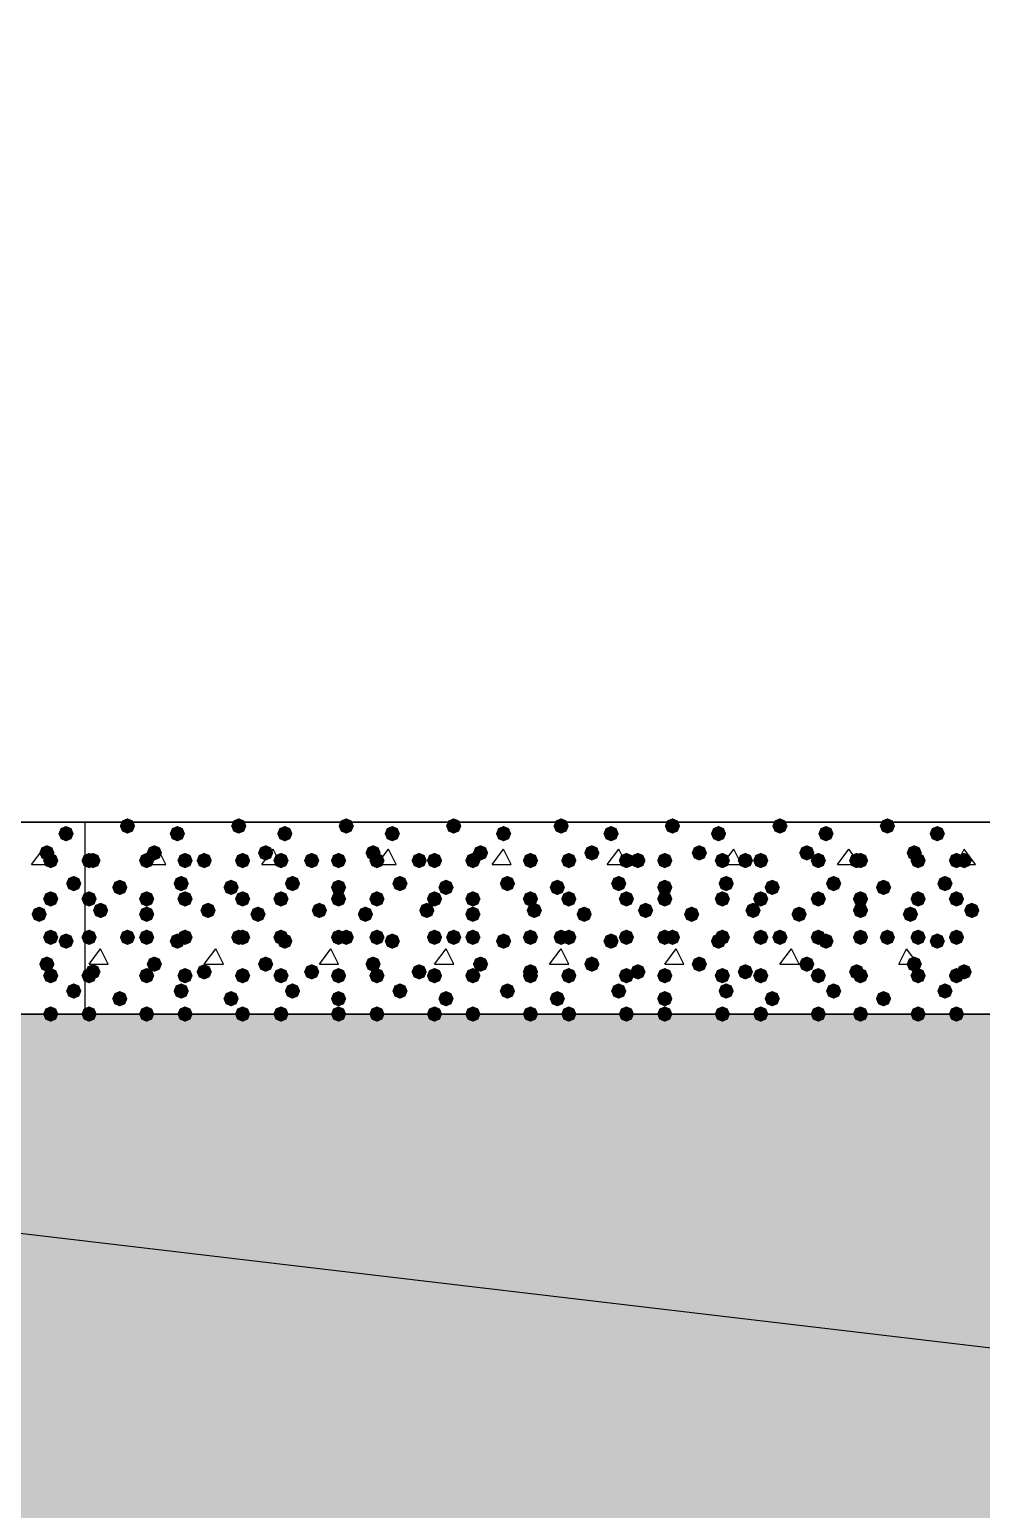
# Model space of a CAD drawing. Header units: millimetres. Extents: x 0 to 420, y 0 to 297.
# Drawn here: x 238.7 to 249.2, y 121.45 to 137.77 of the extents above; entities that cross this region are included whole.
import ezdxf

# ---------------------------------------------------------------- set-up
doc = ezdxf.new("R2010")
doc.units = ezdxf.units.MM
doc.layers.get('0').update_dxf_attribs({"linetype": 'CONTINUOUS'})

msp = doc.modelspace()

# ---------------------------------------------------------------- hatches: boundary and pattern name
at = {"true_color": 0x000007}
for points in [[(239.183333, 128.905), (239.158462, 128.845204), (239.098667, 128.820333), (239.038871, 128.845204), (239.014, 128.905), (239.038871, 128.964796), (239.098667, 128.989667), (239.158462, 128.964796)], [(238.971667, 128.693333), (238.946796, 128.633537), (238.887, 128.608667), (238.827204, 128.633537), (238.802333, 128.693333), (238.827204, 128.753129), (238.887, 128.778), (238.946796, 128.753129)], [(239.014, 128.608667), (238.989129, 128.548871), (238.929333, 128.524), (238.869538, 128.548871), (238.844667, 128.608667), (238.869537, 128.668462), (238.929333, 128.693333), (238.989129, 128.668463)], [(239.268, 128.354667), (239.243129, 128.294871), (239.183333, 128.27), (239.123538, 128.294871), (239.098667, 128.354667), (239.123537, 128.414462), (239.183333, 128.439333), (239.243129, 128.414463)], [(239.014, 128.185333), (238.989129, 128.125538), (238.929333, 128.100667), (238.869538, 128.125538), (238.844667, 128.185333), (238.869537, 128.245129), (238.929333, 128.27), (238.989129, 128.245129)], [(238.887, 128.016), (238.862129, 127.956204), (238.802333, 127.931333), (238.742538, 127.956204), (238.717667, 128.016), (238.742537, 128.075796), (238.802333, 128.100667), (238.862129, 128.075796)], [(239.014, 127.762), (238.989129, 127.702204), (238.929333, 127.677333), (238.869538, 127.702204), (238.844667, 127.762), (238.869537, 127.821796), (238.929333, 127.846667), (238.989129, 127.821796)], [(239.183333, 127.719667), (239.158462, 127.659871), (239.098667, 127.635), (239.038871, 127.659871), (239.014, 127.719667), (239.038871, 127.779462), (239.098667, 127.804333), (239.158462, 127.779463)], [(238.971667, 127.465667), (238.946796, 127.405871), (238.887, 127.381), (238.827204, 127.405871), (238.802333, 127.465667), (238.827204, 127.525462), (238.887, 127.550333), (238.946796, 127.525463)], [(239.014, 127.338667), (238.989129, 127.278871), (238.929333, 127.254), (238.869538, 127.278871), (238.844667, 127.338667), (238.869537, 127.398462), (238.929333, 127.423333), (238.989129, 127.398463)], [(239.268, 127.169333), (239.243129, 127.109537), (239.183333, 127.084667), (239.123538, 127.109537), (239.098667, 127.169333), (239.123537, 127.229129), (239.183333, 127.254), (239.243129, 127.229129)], [(239.014, 126.915333), (238.989129, 126.855538), (238.929333, 126.830667), (238.869538, 126.855538), (238.844667, 126.915333), (238.869537, 126.975129), (238.929333, 127), (238.989129, 126.975129)]]:
    msp.add_hatch(color=0, dxfattribs=at).paths.add_polyline_path(points, flags=0)
at = {"true_color": 0x000008}
for points in [[(239.860667, 128.989667), (239.835796, 128.929871), (239.776, 128.905), (239.716204, 128.929871), (239.691333, 128.989667), (239.716204, 129.049462), (239.776, 129.074333), (239.835796, 129.049463)], [(240.411, 128.905), (240.386129, 128.845204), (240.326333, 128.820333), (240.266538, 128.845204), (240.241667, 128.905), (240.266537, 128.964796), (240.326333, 128.989667), (240.386129, 128.964796)], [(241.088333, 128.989667), (241.063462, 128.929871), (241.003667, 128.905), (240.943871, 128.929871), (240.919, 128.989667), (240.943871, 129.049462), (241.003667, 129.074333), (241.063462, 129.049463)], [(241.596333, 128.905), (241.571463, 128.845204), (241.511667, 128.820333), (241.451871, 128.845204), (241.427, 128.905), (241.451871, 128.964796), (241.511667, 128.989667), (241.571462, 128.964796)], [(242.273667, 128.989667), (242.248796, 128.929871), (242.189, 128.905), (242.129204, 128.929871), (242.104333, 128.989667), (242.129204, 129.049462), (242.189, 129.074333), (242.248796, 129.049463)], [(242.781667, 128.905), (242.756796, 128.845204), (242.697, 128.820333), (242.637204, 128.845204), (242.612333, 128.905), (242.637204, 128.964796), (242.697, 128.989667), (242.756796, 128.964796)], [(243.459, 128.989667), (243.434129, 128.929871), (243.374333, 128.905), (243.314538, 128.929871), (243.289667, 128.989667), (243.314537, 129.049462), (243.374333, 129.074333), (243.434129, 129.049463)], [(244.009333, 128.905), (243.984463, 128.845204), (243.924667, 128.820333), (243.864871, 128.845204), (243.84, 128.905), (243.864871, 128.964796), (243.924667, 128.989667), (243.984462, 128.964796)], [(244.644333, 128.989667), (244.619463, 128.929871), (244.559667, 128.905), (244.499871, 128.929871), (244.475, 128.989667), (244.499871, 129.049462), (244.559667, 129.074333), (244.619462, 129.049463)], [(245.194667, 128.905), (245.169796, 128.845204), (245.11, 128.820333), (245.050204, 128.845204), (245.025333, 128.905), (245.050204, 128.964796), (245.11, 128.989667), (245.169796, 128.964796)], [(245.872, 128.989667), (245.847129, 128.929871), (245.787333, 128.905), (245.727537, 128.929871), (245.702667, 128.989667), (245.727537, 129.049462), (245.787333, 129.074333), (245.847129, 129.049463)], [(246.38, 128.905), (246.355129, 128.845204), (246.295333, 128.820333), (246.235538, 128.845204), (246.210667, 128.905), (246.235537, 128.964796), (246.295333, 128.989667), (246.355129, 128.964796)], [(247.057333, 128.989667), (247.032462, 128.929871), (246.972667, 128.905), (246.912871, 128.929871), (246.888, 128.989667), (246.912871, 129.049462), (246.972667, 129.074333), (247.032462, 129.049463)], [(247.565333, 128.905), (247.540462, 128.845204), (247.480667, 128.820333), (247.420871, 128.845204), (247.396, 128.905), (247.420871, 128.964796), (247.480667, 128.989667), (247.540462, 128.964796)], [(248.242667, 128.989667), (248.217796, 128.929871), (248.158, 128.905), (248.098204, 128.929871), (248.073333, 128.989667), (248.098204, 129.049462), (248.158, 129.074333), (248.217796, 129.049463)], [(248.793, 128.905), (248.768129, 128.845204), (248.708333, 128.820333), (248.648538, 128.845204), (248.623667, 128.905), (248.648537, 128.964796), (248.708333, 128.989667), (248.768129, 128.964796)], [(239.437333, 128.608667), (239.412463, 128.548871), (239.352667, 128.524), (239.292871, 128.548871), (239.268, 128.608667), (239.292871, 128.668462), (239.352667, 128.693333), (239.412462, 128.668463)], [(239.479667, 128.608667), (239.454796, 128.548871), (239.395, 128.524), (239.335204, 128.548871), (239.310333, 128.608667), (239.335204, 128.668462), (239.395, 128.693333), (239.454796, 128.668463)], [(240.072333, 128.608667), (240.047462, 128.548871), (239.987667, 128.524), (239.927871, 128.548871), (239.903, 128.608667), (239.927871, 128.668462), (239.987667, 128.693333), (240.047462, 128.668463)], [(240.157, 128.693333), (240.132129, 128.633537), (240.072333, 128.608667), (240.012538, 128.633537), (239.987667, 128.693333), (240.012537, 128.753129), (240.072333, 128.778), (240.132129, 128.753129)], [(240.495667, 128.608667), (240.470796, 128.548871), (240.411, 128.524), (240.351204, 128.548871), (240.326333, 128.608667), (240.351204, 128.668462), (240.411, 128.693333), (240.470796, 128.668463)], [(240.707333, 128.608667), (240.682462, 128.548871), (240.622667, 128.524), (240.562871, 128.548871), (240.538, 128.608667), (240.562871, 128.668462), (240.622667, 128.693333), (240.682462, 128.668463)], [(241.130667, 128.608667), (241.105796, 128.548871), (241.046, 128.524), (240.986204, 128.548871), (240.961333, 128.608667), (240.986204, 128.668462), (241.046, 128.693333), (241.105796, 128.668463)], [(241.384667, 128.693333), (241.359796, 128.633537), (241.3, 128.608667), (241.240204, 128.633537), (241.215333, 128.693333), (241.240204, 128.753129), (241.3, 128.778), (241.359796, 128.753129)], [(241.554, 128.608667), (241.529129, 128.548871), (241.469333, 128.524), (241.409538, 128.548871), (241.384667, 128.608667), (241.409537, 128.668462), (241.469333, 128.693333), (241.529129, 128.668463)], [(241.892667, 128.608667), (241.867796, 128.548871), (241.808, 128.524), (241.748204, 128.548871), (241.723333, 128.608667), (241.748204, 128.668462), (241.808, 128.693333), (241.867796, 128.668463)], [(242.189, 128.608667), (242.164129, 128.548871), (242.104333, 128.524), (242.044537, 128.548871), (242.019667, 128.608667), (242.044537, 128.668462), (242.104333, 128.693333), (242.164129, 128.668463)], [(242.57, 128.693333), (242.545129, 128.633537), (242.485333, 128.608667), (242.425538, 128.633537), (242.400667, 128.693333), (242.425537, 128.753129), (242.485333, 128.778), (242.545129, 128.753129)], [(242.612333, 128.608667), (242.587462, 128.548871), (242.527667, 128.524), (242.467871, 128.548871), (242.443, 128.608667), (242.467871, 128.668462), (242.527667, 128.693333), (242.587462, 128.668463)], [(243.078, 128.608667), (243.053129, 128.548871), (242.993333, 128.524), (242.933538, 128.548871), (242.908667, 128.608667), (242.933537, 128.668462), (242.993333, 128.693333), (243.053129, 128.668463)], [(243.247333, 128.608667), (243.222462, 128.548871), (243.162667, 128.524), (243.102871, 128.548871), (243.078, 128.608667), (243.102871, 128.668462), (243.162667, 128.693333), (243.222462, 128.668463)], [(243.670667, 128.608667), (243.645796, 128.548871), (243.586, 128.524), (243.526204, 128.548871), (243.501333, 128.608667), (243.526204, 128.668462), (243.586, 128.693333), (243.645796, 128.668463)], [(243.755333, 128.693333), (243.730462, 128.633537), (243.670667, 128.608667), (243.610871, 128.633537), (243.586, 128.693333), (243.610871, 128.753129), (243.670667, 128.778), (243.730462, 128.753129)], [(244.305667, 128.608667), (244.280796, 128.548871), (244.221, 128.524), (244.161204, 128.548871), (244.136333, 128.608667), (244.161204, 128.668462), (244.221, 128.693333), (244.280796, 128.668463)], [(244.305667, 128.608667), (244.280796, 128.548871), (244.221, 128.524), (244.161204, 128.548871), (244.136333, 128.608667), (244.161204, 128.668462), (244.221, 128.693333), (244.280796, 128.668463)], [(244.729, 128.608667), (244.704129, 128.548871), (244.644333, 128.524), (244.584538, 128.548871), (244.559667, 128.608667), (244.584537, 128.668462), (244.644333, 128.693333), (244.704129, 128.668463)], [(244.983, 128.693333), (244.958129, 128.633537), (244.898333, 128.608667), (244.838538, 128.633537), (244.813667, 128.693333), (244.838537, 128.753129), (244.898333, 128.778), (244.958129, 128.753129)], [(245.364, 128.608667), (245.339129, 128.548871), (245.279333, 128.524), (245.219538, 128.548871), (245.194667, 128.608667), (245.219537, 128.668462), (245.279333, 128.693333), (245.339129, 128.668463)], [(245.491, 128.608667), (245.466129, 128.548871), (245.406333, 128.524), (245.346538, 128.548871), (245.321667, 128.608667), (245.346537, 128.668462), (245.406333, 128.693333), (245.466129, 128.668463)], [(245.787333, 128.608667), (245.762462, 128.548871), (245.702667, 128.524), (245.642871, 128.548871), (245.618, 128.608667), (245.642871, 128.668462), (245.702667, 128.693333), (245.762462, 128.668463)], [(246.168333, 128.693333), (246.143463, 128.633537), (246.083667, 128.608667), (246.023871, 128.633537), (245.999, 128.693333), (246.023871, 128.753129), (246.083667, 128.778), (246.143462, 128.753129)], [(246.422333, 128.608667), (246.397462, 128.548871), (246.337667, 128.524), (246.277871, 128.548871), (246.253, 128.608667), (246.277871, 128.668462), (246.337667, 128.693333), (246.397462, 128.668463)], [(246.676333, 128.608667), (246.651462, 128.548871), (246.591667, 128.524), (246.531871, 128.548871), (246.507, 128.608667), (246.531871, 128.668462), (246.591667, 128.693333), (246.651462, 128.668463)], [(246.845667, 128.608667), (246.820796, 128.548871), (246.761, 128.524), (246.701204, 128.548871), (246.676333, 128.608667), (246.701204, 128.668462), (246.761, 128.693333), (246.820796, 128.668463)], [(247.353667, 128.693333), (247.328796, 128.633537), (247.269, 128.608667), (247.209204, 128.633537), (247.184333, 128.693333), (247.209204, 128.753129), (247.269, 128.778), (247.328796, 128.753129)], [(247.480667, 128.608667), (247.455796, 128.548871), (247.396, 128.524), (247.336204, 128.548871), (247.311333, 128.608667), (247.336204, 128.668462), (247.396, 128.693333), (247.455796, 128.668463)], [(247.904, 128.608667), (247.879129, 128.548871), (247.819333, 128.524), (247.759538, 128.548871), (247.734667, 128.608667), (247.759537, 128.668462), (247.819333, 128.693333), (247.879129, 128.668463)], [(247.946333, 128.608667), (247.921462, 128.548871), (247.861667, 128.524), (247.801871, 128.548871), (247.777, 128.608667), (247.801871, 128.668462), (247.861667, 128.693333), (247.921462, 128.668463)], [(248.539, 128.693333), (248.514129, 128.633537), (248.454333, 128.608667), (248.394538, 128.633537), (248.369667, 128.693333), (248.394537, 128.753129), (248.454333, 128.778), (248.514129, 128.753129)], [(248.581333, 128.608667), (248.556462, 128.548871), (248.496667, 128.524), (248.436871, 128.548871), (248.412, 128.608667), (248.436871, 128.668462), (248.496667, 128.693333), (248.556462, 128.668463)], [(249.004667, 128.608667), (248.979796, 128.548871), (248.92, 128.524), (248.860204, 128.548871), (248.835333, 128.608667), (248.860204, 128.668462), (248.92, 128.693333), (248.979796, 128.668463)], [(249.089333, 128.608667), (249.064462, 128.548871), (249.004667, 128.524), (248.944871, 128.548871), (248.92, 128.608667), (248.944871, 128.668462), (249.004667, 128.693333), (249.064462, 128.668463)], [(239.776, 128.312333), (239.751129, 128.252537), (239.691333, 128.227667), (239.631538, 128.252537), (239.606667, 128.312333), (239.631537, 128.372129), (239.691333, 128.397), (239.751129, 128.372129)], [(240.453333, 128.354667), (240.428462, 128.294871), (240.368667, 128.27), (240.308871, 128.294871), (240.284, 128.354667), (240.308871, 128.414462), (240.368667, 128.439333), (240.428462, 128.414463)], [(241.003667, 128.312333), (240.978796, 128.252537), (240.919, 128.227667), (240.859204, 128.252537), (240.834333, 128.312333), (240.859204, 128.372129), (240.919, 128.397), (240.978796, 128.372129)], [(241.681, 128.354667), (241.656129, 128.294871), (241.596333, 128.27), (241.536538, 128.294871), (241.511667, 128.354667), (241.536537, 128.414462), (241.596333, 128.439333), (241.656129, 128.414463)], [(242.189, 128.312333), (242.164129, 128.252537), (242.104333, 128.227667), (242.044537, 128.252537), (242.019667, 128.312333), (242.044537, 128.372129), (242.104333, 128.397), (242.164129, 128.372129)], [(242.866333, 128.354667), (242.841462, 128.294871), (242.781667, 128.27), (242.721871, 128.294871), (242.697, 128.354667), (242.721871, 128.414462), (242.781667, 128.439333), (242.841462, 128.414463)], [(243.374333, 128.312333), (243.349463, 128.252537), (243.289667, 128.227667), (243.229871, 128.252537), (243.205, 128.312333), (243.229871, 128.372129), (243.289667, 128.397), (243.349462, 128.372129)], [(244.051667, 128.354667), (244.026796, 128.294871), (243.967, 128.27), (243.907204, 128.294871), (243.882333, 128.354667), (243.907204, 128.414462), (243.967, 128.439333), (244.026796, 128.414463)], [(244.602, 128.312333), (244.577129, 128.252537), (244.517333, 128.227667), (244.457538, 128.252537), (244.432667, 128.312333), (244.457537, 128.372129), (244.517333, 128.397), (244.577129, 128.372129)], [(245.279333, 128.354667), (245.254462, 128.294871), (245.194667, 128.27), (245.134871, 128.294871), (245.11, 128.354667), (245.134871, 128.414462), (245.194667, 128.439333), (245.254462, 128.414463)], [(245.787333, 128.312333), (245.762462, 128.252537), (245.702667, 128.227667), (245.642871, 128.252537), (245.618, 128.312333), (245.642871, 128.372129), (245.702667, 128.397), (245.762462, 128.372129)], [(246.464667, 128.354667), (246.439796, 128.294871), (246.38, 128.27), (246.320204, 128.294871), (246.295333, 128.354667), (246.320204, 128.414462), (246.38, 128.439333), (246.439796, 128.414463)], [(246.972667, 128.312333), (246.947796, 128.252537), (246.888, 128.227667), (246.828204, 128.252537), (246.803333, 128.312333), (246.828204, 128.372129), (246.888, 128.397), (246.947796, 128.372129)], [(247.65, 128.354667), (247.625129, 128.294871), (247.565333, 128.27), (247.505538, 128.294871), (247.480667, 128.354667), (247.505537, 128.414462), (247.565333, 128.439333), (247.625129, 128.414463)], [(248.200333, 128.312333), (248.175462, 128.252537), (248.115667, 128.227667), (248.055871, 128.252537), (248.031, 128.312333), (248.055871, 128.372129), (248.115667, 128.397), (248.175462, 128.372129)], [(248.877667, 128.354667), (248.852796, 128.294871), (248.793, 128.27), (248.733204, 128.294871), (248.708333, 128.354667), (248.733204, 128.414462), (248.793, 128.439333), (248.852796, 128.414463)], [(239.437333, 128.185333), (239.412463, 128.125538), (239.352667, 128.100667), (239.292871, 128.125538), (239.268, 128.185333), (239.292871, 128.245129), (239.352667, 128.27), (239.412462, 128.245129)], [(239.564333, 128.058333), (239.539463, 127.998538), (239.479667, 127.973667), (239.419871, 127.998538), (239.395, 128.058333), (239.419871, 128.118129), (239.479667, 128.143), (239.539462, 128.118129)], [(240.072333, 128.185333), (240.047462, 128.125538), (239.987667, 128.100667), (239.927871, 128.125538), (239.903, 128.185333), (239.927871, 128.245129), (239.987667, 128.27), (240.047462, 128.245129)], [(240.495667, 128.185333), (240.470796, 128.125538), (240.411, 128.100667), (240.351204, 128.125538), (240.326333, 128.185333), (240.351204, 128.245129), (240.411, 128.27), (240.470796, 128.245129)], [(240.749667, 128.058333), (240.724796, 127.998538), (240.665, 127.973667), (240.605204, 127.998538), (240.580333, 128.058333), (240.605204, 128.118129), (240.665, 128.143), (240.724796, 128.118129)], [(241.130667, 128.185333), (241.105796, 128.125538), (241.046, 128.100667), (240.986204, 128.125538), (240.961333, 128.185333), (240.986204, 128.245129), (241.046, 128.27), (241.105796, 128.245129)], [(241.554, 128.185333), (241.529129, 128.125538), (241.469333, 128.100667), (241.409538, 128.125538), (241.384667, 128.185333), (241.409537, 128.245129), (241.469333, 128.27), (241.529129, 128.245129)], [(241.977333, 128.058333), (241.952462, 127.998538), (241.892667, 127.973667), (241.832871, 127.998538), (241.808, 128.058333), (241.832871, 128.118129), (241.892667, 128.143), (241.952462, 128.118129)], [(242.189, 128.185333), (242.164129, 128.125538), (242.104333, 128.100667), (242.044537, 128.125538), (242.019667, 128.185333), (242.044537, 128.245129), (242.104333, 128.27), (242.164129, 128.245129)], [(242.612333, 128.185333), (242.587462, 128.125538), (242.527667, 128.100667), (242.467871, 128.125538), (242.443, 128.185333), (242.467871, 128.245129), (242.527667, 128.27), (242.587462, 128.245129)], [(243.162667, 128.058333), (243.137796, 127.998538), (243.078, 127.973667), (243.018204, 127.998538), (242.993333, 128.058333), (243.018204, 128.118129), (243.078, 128.143), (243.137796, 128.118129)], [(243.247333, 128.185333), (243.222462, 128.125538), (243.162667, 128.100667), (243.102871, 128.125538), (243.078, 128.185333), (243.102871, 128.245129), (243.162667, 128.27), (243.222462, 128.245129)], [(243.670667, 128.185333), (243.645796, 128.125538), (243.586, 128.100667), (243.526204, 128.125538), (243.501333, 128.185333), (243.526204, 128.245129), (243.586, 128.27), (243.645796, 128.245129)], [(244.305667, 128.185333), (244.280796, 128.125538), (244.221, 128.100667), (244.161204, 128.125538), (244.136333, 128.185333), (244.161204, 128.245129), (244.221, 128.27), (244.280796, 128.245129)], [(244.348, 128.058333), (244.323129, 127.998538), (244.263333, 127.973667), (244.203537, 127.998538), (244.178667, 128.058333), (244.203537, 128.118129), (244.263333, 128.143), (244.323129, 128.118129)], [(244.729, 128.185333), (244.704129, 128.125538), (244.644333, 128.100667), (244.584538, 128.125538), (244.559667, 128.185333), (244.584537, 128.245129), (244.644333, 128.27), (244.704129, 128.245129)], [(245.364, 128.185333), (245.339129, 128.125538), (245.279333, 128.100667), (245.219538, 128.125538), (245.194667, 128.185333), (245.219537, 128.245129), (245.279333, 128.27), (245.339129, 128.245129)], [(245.575667, 128.058333), (245.550796, 127.998538), (245.491, 127.973667), (245.431204, 127.998538), (245.406333, 128.058333), (245.431204, 128.118129), (245.491, 128.143), (245.550796, 128.118129)], [(245.787333, 128.185333), (245.762462, 128.125538), (245.702667, 128.100667), (245.642871, 128.125538), (245.618, 128.185333), (245.642871, 128.245129), (245.702667, 128.27), (245.762462, 128.245129)], [(246.422333, 128.185333), (246.397462, 128.125538), (246.337667, 128.100667), (246.277871, 128.125538), (246.253, 128.185333), (246.277871, 128.245129), (246.337667, 128.27), (246.397462, 128.245129)], [(246.761, 128.058333), (246.736129, 127.998538), (246.676333, 127.973667), (246.616538, 127.998538), (246.591667, 128.058333), (246.616537, 128.118129), (246.676333, 128.143), (246.736129, 128.118129)], [(246.845667, 128.185333), (246.820796, 128.125538), (246.761, 128.100667), (246.701204, 128.125538), (246.676333, 128.185333), (246.701204, 128.245129), (246.761, 128.27), (246.820796, 128.245129)], [(247.480667, 128.185333), (247.455796, 128.125538), (247.396, 128.100667), (247.336204, 128.125538), (247.311333, 128.185333), (247.336204, 128.245129), (247.396, 128.27), (247.455796, 128.245129)], [(247.946333, 128.185333), (247.921462, 128.125538), (247.861667, 128.100667), (247.801871, 128.125538), (247.777, 128.185333), (247.801871, 128.245129), (247.861667, 128.27), (247.921462, 128.245129)], [(247.946333, 128.058333), (247.921462, 127.998538), (247.861667, 127.973667), (247.801871, 127.998538), (247.777, 128.058333), (247.801871, 128.118129), (247.861667, 128.143), (247.921462, 128.118129)], [(248.581333, 128.185333), (248.556462, 128.125538), (248.496667, 128.100667), (248.436871, 128.125538), (248.412, 128.185333), (248.436871, 128.245129), (248.496667, 128.27), (248.556462, 128.245129)], [(249.004667, 128.185333), (248.979796, 128.125538), (248.92, 128.100667), (248.860204, 128.125538), (248.835333, 128.185333), (248.860204, 128.245129), (248.92, 128.27), (248.979796, 128.245129)], [(249.174, 128.058333), (249.149129, 127.998538), (249.089333, 127.973667), (249.029538, 127.998538), (249.004667, 128.058333), (249.029537, 128.118129), (249.089333, 128.143), (249.149129, 128.118129)], [(240.072333, 128.016), (240.047462, 127.956204), (239.987667, 127.931333), (239.927871, 127.956204), (239.903, 128.016), (239.927871, 128.075796), (239.987667, 128.100667), (240.047462, 128.075796)], [(241.3, 128.016), (241.275129, 127.956204), (241.215333, 127.931333), (241.155538, 127.956204), (241.130667, 128.016), (241.155537, 128.075796), (241.215333, 128.100667), (241.275129, 128.075796)], [(242.485333, 128.016), (242.460462, 127.956204), (242.400667, 127.931333), (242.340871, 127.956204), (242.316, 128.016), (242.340871, 128.075796), (242.400667, 128.100667), (242.460462, 128.075796)], [(243.670667, 128.016), (243.645796, 127.956204), (243.586, 127.931333), (243.526204, 127.956204), (243.501333, 128.016), (243.526204, 128.075796), (243.586, 128.100667), (243.645796, 128.075796)], [(244.898333, 128.016), (244.873462, 127.956204), (244.813667, 127.931333), (244.753871, 127.956204), (244.729, 128.016), (244.753871, 128.075796), (244.813667, 128.100667), (244.873462, 128.075796)], [(246.083667, 128.016), (246.058796, 127.956204), (245.999, 127.931333), (245.939204, 127.956204), (245.914333, 128.016), (245.939204, 128.075796), (245.999, 128.100667), (246.058796, 128.075796)], [(247.269, 128.016), (247.244129, 127.956204), (247.184333, 127.931333), (247.124538, 127.956204), (247.099667, 128.016), (247.124537, 128.075796), (247.184333, 128.100667), (247.244129, 128.075796)], [(248.496667, 128.016), (248.471796, 127.956204), (248.412, 127.931333), (248.352204, 127.956204), (248.327333, 128.016), (248.352204, 128.075796), (248.412, 128.100667), (248.471796, 128.075796)], [(239.437333, 127.762), (239.412463, 127.702204), (239.352667, 127.677333), (239.292871, 127.702204), (239.268, 127.762), (239.292871, 127.821796), (239.352667, 127.846667), (239.412462, 127.821796)], [(239.860667, 127.762), (239.835796, 127.702204), (239.776, 127.677333), (239.716204, 127.702204), (239.691333, 127.762), (239.716204, 127.821796), (239.776, 127.846667), (239.835796, 127.821796)], [(240.072333, 127.762), (240.047462, 127.702204), (239.987667, 127.677333), (239.927871, 127.702204), (239.903, 127.762), (239.927871, 127.821796), (239.987667, 127.846667), (240.047462, 127.821796)], [(240.411, 127.719667), (240.386129, 127.659871), (240.326333, 127.635), (240.266538, 127.659871), (240.241667, 127.719667), (240.266537, 127.779462), (240.326333, 127.804333), (240.386129, 127.779463)], [(240.495667, 127.762), (240.470796, 127.702204), (240.411, 127.677333), (240.351204, 127.702204), (240.326333, 127.762), (240.351204, 127.821796), (240.411, 127.846667), (240.470796, 127.821796)], [(241.088333, 127.762), (241.063462, 127.702204), (241.003667, 127.677333), (240.943871, 127.702204), (240.919, 127.762), (240.943871, 127.821796), (241.003667, 127.846667), (241.063462, 127.821796)], [(241.130667, 127.762), (241.105796, 127.702204), (241.046, 127.677333), (240.986204, 127.702204), (240.961333, 127.762), (240.986204, 127.821796), (241.046, 127.846667), (241.105796, 127.821796)], [(241.554, 127.762), (241.529129, 127.702204), (241.469333, 127.677333), (241.409538, 127.702204), (241.384667, 127.762), (241.409537, 127.821796), (241.469333, 127.846667), (241.529129, 127.821796)], [(241.596333, 127.719667), (241.571463, 127.659871), (241.511667, 127.635), (241.451871, 127.659871), (241.427, 127.719667), (241.451871, 127.779462), (241.511667, 127.804333), (241.571462, 127.779463)], [(242.189, 127.762), (242.164129, 127.702204), (242.104333, 127.677333), (242.044537, 127.702204), (242.019667, 127.762), (242.044537, 127.821796), (242.104333, 127.846667), (242.164129, 127.821796)], [(242.273667, 127.762), (242.248796, 127.702204), (242.189, 127.677333), (242.129204, 127.702204), (242.104333, 127.762), (242.129204, 127.821796), (242.189, 127.846667), (242.248796, 127.821796)], [(242.612333, 127.762), (242.587462, 127.702204), (242.527667, 127.677333), (242.467871, 127.702204), (242.443, 127.762), (242.467871, 127.821796), (242.527667, 127.846667), (242.587462, 127.821796)], [(242.781667, 127.719667), (242.756796, 127.659871), (242.697, 127.635), (242.637204, 127.659871), (242.612333, 127.719667), (242.637204, 127.779462), (242.697, 127.804333), (242.756796, 127.779463)], [(243.247333, 127.762), (243.222462, 127.702204), (243.162667, 127.677333), (243.102871, 127.702204), (243.078, 127.762), (243.102871, 127.821796), (243.162667, 127.846667), (243.222462, 127.821796)], [(243.459, 127.762), (243.434129, 127.702204), (243.374333, 127.677333), (243.314538, 127.702204), (243.289667, 127.762), (243.314537, 127.821796), (243.374333, 127.846667), (243.434129, 127.821796)], [(243.670667, 127.762), (243.645796, 127.702204), (243.586, 127.677333), (243.526204, 127.702204), (243.501333, 127.762), (243.526204, 127.821796), (243.586, 127.846667), (243.645796, 127.821796)], [(244.009333, 127.719667), (243.984463, 127.659871), (243.924667, 127.635), (243.864871, 127.659871), (243.84, 127.719667), (243.864871, 127.779462), (243.924667, 127.804333), (243.984462, 127.779463)], [(244.305667, 127.762), (244.280796, 127.702204), (244.221, 127.677333), (244.161204, 127.702204), (244.136333, 127.762), (244.161204, 127.821796), (244.221, 127.846667), (244.280796, 127.821796)], [(244.644333, 127.762), (244.619463, 127.702204), (244.559667, 127.677333), (244.499871, 127.702204), (244.475, 127.762), (244.499871, 127.821796), (244.559667, 127.846667), (244.619462, 127.821796)], [(244.729, 127.762), (244.704129, 127.702204), (244.644333, 127.677333), (244.584538, 127.702204), (244.559667, 127.762), (244.584537, 127.821796), (244.644333, 127.846667), (244.704129, 127.821796)], [(245.194667, 127.719667), (245.169796, 127.659871), (245.11, 127.635), (245.050204, 127.659871), (245.025333, 127.719667), (245.050204, 127.779462), (245.11, 127.804333), (245.169796, 127.779463)], [(245.364, 127.762), (245.339129, 127.702204), (245.279333, 127.677333), (245.219538, 127.702204), (245.194667, 127.762), (245.219537, 127.821796), (245.279333, 127.846667), (245.339129, 127.821796)], [(245.787333, 127.762), (245.762462, 127.702204), (245.702667, 127.677333), (245.642871, 127.702204), (245.618, 127.762), (245.642871, 127.821796), (245.702667, 127.846667), (245.762462, 127.821796)], [(245.872, 127.762), (245.847129, 127.702204), (245.787333, 127.677333), (245.727537, 127.702204), (245.702667, 127.762), (245.727537, 127.821796), (245.787333, 127.846667), (245.847129, 127.821796)], [(246.38, 127.719667), (246.355129, 127.659871), (246.295333, 127.635), (246.235538, 127.659871), (246.210667, 127.719667), (246.235537, 127.779462), (246.295333, 127.804333), (246.355129, 127.779463)], [(246.422333, 127.762), (246.397462, 127.702204), (246.337667, 127.677333), (246.277871, 127.702204), (246.253, 127.762), (246.277871, 127.821796), (246.337667, 127.846667), (246.397462, 127.821796)], [(246.845667, 127.762), (246.820796, 127.702204), (246.761, 127.677333), (246.701204, 127.702204), (246.676333, 127.762), (246.701204, 127.821796), (246.761, 127.846667), (246.820796, 127.821796)], [(247.057333, 127.762), (247.032462, 127.702204), (246.972667, 127.677333), (246.912871, 127.702204), (246.888, 127.762), (246.912871, 127.821796), (246.972667, 127.846667), (247.032462, 127.821796)], [(247.480667, 127.762), (247.455796, 127.702204), (247.396, 127.677333), (247.336204, 127.702204), (247.311333, 127.762), (247.336204, 127.821796), (247.396, 127.846667), (247.455796, 127.821796)], [(247.565333, 127.719667), (247.540462, 127.659871), (247.480667, 127.635), (247.420871, 127.659871), (247.396, 127.719667), (247.420871, 127.779462), (247.480667, 127.804333), (247.540462, 127.779463)], [(247.946333, 127.762), (247.921462, 127.702204), (247.861667, 127.677333), (247.801871, 127.702204), (247.777, 127.762), (247.801871, 127.821796), (247.861667, 127.846667), (247.921462, 127.821796)], [(248.242667, 127.762), (248.217796, 127.702204), (248.158, 127.677333), (248.098204, 127.702204), (248.073333, 127.762), (248.098204, 127.821796), (248.158, 127.846667), (248.217796, 127.821796)], [(248.581333, 127.762), (248.556462, 127.702204), (248.496667, 127.677333), (248.436871, 127.702204), (248.412, 127.762), (248.436871, 127.821796), (248.496667, 127.846667), (248.556462, 127.821796)], [(248.793, 127.719667), (248.768129, 127.659871), (248.708333, 127.635), (248.648538, 127.659871), (248.623667, 127.719667), (248.648537, 127.779462), (248.708333, 127.804333), (248.768129, 127.779463)], [(249.004667, 127.762), (248.979796, 127.702204), (248.92, 127.677333), (248.860204, 127.702204), (248.835333, 127.762), (248.860204, 127.821796), (248.92, 127.846667), (248.979796, 127.821796)], [(240.157, 127.465667), (240.132129, 127.405871), (240.072333, 127.381), (240.012538, 127.405871), (239.987667, 127.465667), (240.012537, 127.525462), (240.072333, 127.550333), (240.132129, 127.525463)], [(241.384667, 127.465667), (241.359796, 127.405871), (241.3, 127.381), (241.240204, 127.405871), (241.215333, 127.465667), (241.240204, 127.525462), (241.3, 127.550333), (241.359796, 127.525463)], [(242.57, 127.465667), (242.545129, 127.405871), (242.485333, 127.381), (242.425538, 127.405871), (242.400667, 127.465667), (242.425537, 127.525462), (242.485333, 127.550333), (242.545129, 127.525463)], [(243.755333, 127.465667), (243.730462, 127.405871), (243.670667, 127.381), (243.610871, 127.405871), (243.586, 127.465667), (243.610871, 127.525462), (243.670667, 127.550333), (243.730462, 127.525463)], [(244.983, 127.465667), (244.958129, 127.405871), (244.898333, 127.381), (244.838538, 127.405871), (244.813667, 127.465667), (244.838537, 127.525462), (244.898333, 127.550333), (244.958129, 127.525463)], [(246.168333, 127.465667), (246.143463, 127.405871), (246.083667, 127.381), (246.023871, 127.405871), (245.999, 127.465667), (246.023871, 127.525462), (246.083667, 127.550333), (246.143462, 127.525463)], [(247.353667, 127.465667), (247.328796, 127.405871), (247.269, 127.381), (247.209204, 127.405871), (247.184333, 127.465667), (247.209204, 127.525462), (247.269, 127.550333), (247.328796, 127.525463)], [(248.539, 127.465667), (248.514129, 127.405871), (248.454333, 127.381), (248.394538, 127.405871), (248.369667, 127.465667), (248.394537, 127.525462), (248.454333, 127.550333), (248.514129, 127.525463)], [(239.437333, 127.338667), (239.412463, 127.278871), (239.352667, 127.254), (239.292871, 127.278871), (239.268, 127.338667), (239.292871, 127.398462), (239.352667, 127.423333), (239.412462, 127.398463)], [(239.479667, 127.381), (239.454796, 127.321204), (239.395, 127.296333), (239.335204, 127.321204), (239.310333, 127.381), (239.335204, 127.440796), (239.395, 127.465667), (239.454796, 127.440796)], [(240.072333, 127.338667), (240.047462, 127.278871), (239.987667, 127.254), (239.927871, 127.278871), (239.903, 127.338667), (239.927871, 127.398462), (239.987667, 127.423333), (240.047462, 127.398463)], [(240.495667, 127.338667), (240.470796, 127.278871), (240.411, 127.254), (240.351204, 127.278871), (240.326333, 127.338667), (240.351204, 127.398462), (240.411, 127.423333), (240.470796, 127.398463)], [(240.707333, 127.381), (240.682462, 127.321204), (240.622667, 127.296333), (240.562871, 127.321204), (240.538, 127.381), (240.562871, 127.440796), (240.622667, 127.465667), (240.682462, 127.440796)], [(241.130667, 127.338667), (241.105796, 127.278871), (241.046, 127.254), (240.986204, 127.278871), (240.961333, 127.338667), (240.986204, 127.398462), (241.046, 127.423333), (241.105796, 127.398463)], [(241.554, 127.338667), (241.529129, 127.278871), (241.469333, 127.254), (241.409538, 127.278871), (241.384667, 127.338667), (241.409537, 127.398462), (241.469333, 127.423333), (241.529129, 127.398463)], [(241.892667, 127.381), (241.867796, 127.321204), (241.808, 127.296333), (241.748204, 127.321204), (241.723333, 127.381), (241.748204, 127.440796), (241.808, 127.465667), (241.867796, 127.440796)], [(242.189, 127.338667), (242.164129, 127.278871), (242.104333, 127.254), (242.044537, 127.278871), (242.019667, 127.338667), (242.044537, 127.398462), (242.104333, 127.423333), (242.164129, 127.398463)], [(242.612333, 127.338667), (242.587462, 127.278871), (242.527667, 127.254), (242.467871, 127.278871), (242.443, 127.338667), (242.467871, 127.398462), (242.527667, 127.423333), (242.587462, 127.398463)], [(243.078, 127.381), (243.053129, 127.321204), (242.993333, 127.296333), (242.933538, 127.321204), (242.908667, 127.381), (242.933537, 127.440796), (242.993333, 127.465667), (243.053129, 127.440796)], [(243.247333, 127.338667), (243.222462, 127.278871), (243.162667, 127.254), (243.102871, 127.278871), (243.078, 127.338667), (243.102871, 127.398462), (243.162667, 127.423333), (243.222462, 127.398463)], [(243.670667, 127.338667), (243.645796, 127.278871), (243.586, 127.254), (243.526204, 127.278871), (243.501333, 127.338667), (243.526204, 127.398462), (243.586, 127.423333), (243.645796, 127.398463)], [(244.305667, 127.381), (244.280796, 127.321204), (244.221, 127.296333), (244.161204, 127.321204), (244.136333, 127.381), (244.161204, 127.440796), (244.221, 127.465667), (244.280796, 127.440796)], [(244.305667, 127.338667), (244.280796, 127.278871), (244.221, 127.254), (244.161204, 127.278871), (244.136333, 127.338667), (244.161204, 127.398462), (244.221, 127.423333), (244.280796, 127.398463)], [(244.729, 127.338667), (244.704129, 127.278871), (244.644333, 127.254), (244.584538, 127.278871), (244.559667, 127.338667), (244.584537, 127.398462), (244.644333, 127.423333), (244.704129, 127.398463)], [(245.364, 127.338667), (245.339129, 127.278871), (245.279333, 127.254), (245.219538, 127.278871), (245.194667, 127.338667), (245.219537, 127.398462), (245.279333, 127.423333), (245.339129, 127.398463)], [(245.491, 127.381), (245.466129, 127.321204), (245.406333, 127.296333), (245.346538, 127.321204), (245.321667, 127.381), (245.346537, 127.440796), (245.406333, 127.465667), (245.466129, 127.440796)], [(245.787333, 127.338667), (245.762462, 127.278871), (245.702667, 127.254), (245.642871, 127.278871), (245.618, 127.338667), (245.642871, 127.398462), (245.702667, 127.423333), (245.762462, 127.398463)], [(246.422333, 127.338667), (246.397462, 127.278871), (246.337667, 127.254), (246.277871, 127.278871), (246.253, 127.338667), (246.277871, 127.398462), (246.337667, 127.423333), (246.397462, 127.398463)], [(246.676333, 127.381), (246.651462, 127.321204), (246.591667, 127.296333), (246.531871, 127.321204), (246.507, 127.381), (246.531871, 127.440796), (246.591667, 127.465667), (246.651462, 127.440796)], [(246.845667, 127.338667), (246.820796, 127.278871), (246.761, 127.254), (246.701204, 127.278871), (246.676333, 127.338667), (246.701204, 127.398462), (246.761, 127.423333), (246.820796, 127.398463)], [(247.480667, 127.338667), (247.455796, 127.278871), (247.396, 127.254), (247.336204, 127.278871), (247.311333, 127.338667), (247.336204, 127.398462), (247.396, 127.423333), (247.455796, 127.398463)], [(247.904, 127.381), (247.879129, 127.321204), (247.819333, 127.296333), (247.759538, 127.321204), (247.734667, 127.381), (247.759537, 127.440796), (247.819333, 127.465667), (247.879129, 127.440796)], [(247.946333, 127.338667), (247.921462, 127.278871), (247.861667, 127.254), (247.801871, 127.278871), (247.777, 127.338667), (247.801871, 127.398462), (247.861667, 127.423333), (247.921462, 127.398463)], [(248.581333, 127.338667), (248.556462, 127.278871), (248.496667, 127.254), (248.436871, 127.278871), (248.412, 127.338667), (248.436871, 127.398462), (248.496667, 127.423333), (248.556462, 127.398463)], [(249.004667, 127.338667), (248.979796, 127.278871), (248.92, 127.254), (248.860204, 127.278871), (248.835333, 127.338667), (248.860204, 127.398462), (248.92, 127.423333), (248.979796, 127.398463)], [(249.089333, 127.381), (249.064462, 127.321204), (249.004667, 127.296333), (248.944871, 127.321204), (248.92, 127.381), (248.944871, 127.440796), (249.004667, 127.465667), (249.064462, 127.440796)], [(239.776, 127.084667), (239.751129, 127.024871), (239.691333, 127), (239.631538, 127.024871), (239.606667, 127.084667), (239.631537, 127.144462), (239.691333, 127.169333), (239.751129, 127.144463)], [(240.453333, 127.169333), (240.428462, 127.109537), (240.368667, 127.084667), (240.308871, 127.109537), (240.284, 127.169333), (240.308871, 127.229129), (240.368667, 127.254), (240.428462, 127.229129)], [(241.003667, 127.084667), (240.978796, 127.024871), (240.919, 127), (240.859204, 127.024871), (240.834333, 127.084667), (240.859204, 127.144462), (240.919, 127.169333), (240.978796, 127.144463)], [(241.681, 127.169333), (241.656129, 127.109537), (241.596333, 127.084667), (241.536538, 127.109537), (241.511667, 127.169333), (241.536537, 127.229129), (241.596333, 127.254), (241.656129, 127.229129)], [(242.189, 127.084667), (242.164129, 127.024871), (242.104333, 127), (242.044537, 127.024871), (242.019667, 127.084667), (242.044537, 127.144462), (242.104333, 127.169333), (242.164129, 127.144463)], [(242.866333, 127.169333), (242.841462, 127.109537), (242.781667, 127.084667), (242.721871, 127.109537), (242.697, 127.169333), (242.721871, 127.229129), (242.781667, 127.254), (242.841462, 127.229129)], [(243.374333, 127.084667), (243.349463, 127.024871), (243.289667, 127), (243.229871, 127.024871), (243.205, 127.084667), (243.229871, 127.144462), (243.289667, 127.169333), (243.349462, 127.144463)], [(244.051667, 127.169333), (244.026796, 127.109537), (243.967, 127.084667), (243.907204, 127.109537), (243.882333, 127.169333), (243.907204, 127.229129), (243.967, 127.254), (244.026796, 127.229129)], [(244.602, 127.084667), (244.577129, 127.024871), (244.517333, 127), (244.457538, 127.024871), (244.432667, 127.084667), (244.457537, 127.144462), (244.517333, 127.169333), (244.577129, 127.144463)], [(245.279333, 127.169333), (245.254462, 127.109537), (245.194667, 127.084667), (245.134871, 127.109537), (245.11, 127.169333), (245.134871, 127.229129), (245.194667, 127.254), (245.254462, 127.229129)], [(245.787333, 127.084667), (245.762462, 127.024871), (245.702667, 127), (245.642871, 127.024871), (245.618, 127.084667), (245.642871, 127.144462), (245.702667, 127.169333), (245.762462, 127.144463)], [(246.464667, 127.169333), (246.439796, 127.109537), (246.38, 127.084667), (246.320204, 127.109537), (246.295333, 127.169333), (246.320204, 127.229129), (246.38, 127.254), (246.439796, 127.229129)], [(246.972667, 127.084667), (246.947796, 127.024871), (246.888, 127), (246.828204, 127.024871), (246.803333, 127.084667), (246.828204, 127.144462), (246.888, 127.169333), (246.947796, 127.144463)], [(247.65, 127.169333), (247.625129, 127.109537), (247.565333, 127.084667), (247.505538, 127.109537), (247.480667, 127.169333), (247.505537, 127.229129), (247.565333, 127.254), (247.625129, 127.229129)], [(248.200333, 127.084667), (248.175462, 127.024871), (248.115667, 127), (248.055871, 127.024871), (248.031, 127.084667), (248.055871, 127.144462), (248.115667, 127.169333), (248.175462, 127.144463)], [(248.877667, 127.169333), (248.852796, 127.109537), (248.793, 127.084667), (248.733204, 127.109537), (248.708333, 127.169333), (248.733204, 127.229129), (248.793, 127.254), (248.852796, 127.229129)], [(239.437333, 126.915333), (239.412463, 126.855538), (239.352667, 126.830667), (239.292871, 126.855538), (239.268, 126.915333), (239.292871, 126.975129), (239.352667, 127), (239.412462, 126.975129)], [(240.072333, 126.915333), (240.047462, 126.855538), (239.987667, 126.830667), (239.927871, 126.855538), (239.903, 126.915333), (239.927871, 126.975129), (239.987667, 127), (240.047462, 126.975129)], [(240.495667, 126.915333), (240.470796, 126.855538), (240.411, 126.830667), (240.351204, 126.855538), (240.326333, 126.915333), (240.351204, 126.975129), (240.411, 127), (240.470796, 126.975129)], [(241.130667, 126.915333), (241.105796, 126.855538), (241.046, 126.830667), (240.986204, 126.855538), (240.961333, 126.915333), (240.986204, 126.975129), (241.046, 127), (241.105796, 126.975129)], [(241.554, 126.915333), (241.529129, 126.855538), (241.469333, 126.830667), (241.409538, 126.855538), (241.384667, 126.915333), (241.409537, 126.975129), (241.469333, 127), (241.529129, 126.975129)], [(242.189, 126.915333), (242.164129, 126.855538), (242.104333, 126.830667), (242.044537, 126.855538), (242.019667, 126.915333), (242.044537, 126.975129), (242.104333, 127), (242.164129, 126.975129)], [(242.612333, 126.915333), (242.587462, 126.855538), (242.527667, 126.830667), (242.467871, 126.855538), (242.443, 126.915333), (242.467871, 126.975129), (242.527667, 127), (242.587462, 126.975129)], [(243.247333, 126.915333), (243.222462, 126.855538), (243.162667, 126.830667), (243.102871, 126.855538), (243.078, 126.915333), (243.102871, 126.975129), (243.162667, 127), (243.222462, 126.975129)], [(243.670667, 126.915333), (243.645796, 126.855538), (243.586, 126.830667), (243.526204, 126.855538), (243.501333, 126.915333), (243.526204, 126.975129), (243.586, 127), (243.645796, 126.975129)], [(244.305667, 126.915333), (244.280796, 126.855538), (244.221, 126.830667), (244.161204, 126.855538), (244.136333, 126.915333), (244.161204, 126.975129), (244.221, 127), (244.280796, 126.975129)], [(244.729, 126.915333), (244.704129, 126.855538), (244.644333, 126.830667), (244.584538, 126.855538), (244.559667, 126.915333), (244.584537, 126.975129), (244.644333, 127), (244.704129, 126.975129)], [(245.364, 126.915333), (245.339129, 126.855538), (245.279333, 126.830667), (245.219538, 126.855538), (245.194667, 126.915333), (245.219537, 126.975129), (245.279333, 127), (245.339129, 126.975129)], [(245.787333, 126.915333), (245.762462, 126.855538), (245.702667, 126.830667), (245.642871, 126.855538), (245.618, 126.915333), (245.642871, 126.975129), (245.702667, 127), (245.762462, 126.975129)], [(246.422333, 126.915333), (246.397462, 126.855538), (246.337667, 126.830667), (246.277871, 126.855538), (246.253, 126.915333), (246.277871, 126.975129), (246.337667, 127), (246.397462, 126.975129)], [(246.845667, 126.915333), (246.820796, 126.855538), (246.761, 126.830667), (246.701204, 126.855538), (246.676333, 126.915333), (246.701204, 126.975129), (246.761, 127), (246.820796, 126.975129)], [(247.480667, 126.915333), (247.455796, 126.855538), (247.396, 126.830667), (247.336204, 126.855538), (247.311333, 126.915333), (247.336204, 126.975129), (247.396, 127), (247.455796, 126.975129)], [(247.946333, 126.915333), (247.921462, 126.855538), (247.861667, 126.830667), (247.801871, 126.855538), (247.777, 126.915333), (247.801871, 126.975129), (247.861667, 127), (247.921462, 126.975129)], [(248.581333, 126.915333), (248.556462, 126.855538), (248.496667, 126.830667), (248.436871, 126.855538), (248.412, 126.915333), (248.436871, 126.975129), (248.496667, 127), (248.556462, 126.975129)], [(249.004667, 126.915333), (248.979796, 126.855538), (248.92, 126.830667), (248.860204, 126.855538), (248.835333, 126.915333), (248.860204, 126.975129), (248.92, 127), (248.979796, 126.975129)]]:
    msp.add_hatch(color=0, dxfattribs=at).paths.add_polyline_path(points, flags=0)
h = msp.add_hatch(color=0, dxfattribs=at)
h.paths.add_polyline_path([(379.518333, 126.915333), (218.101333, 126.915333), (379.518333, 107.865333)], flags=0)
h.paths.add_polyline_path([(218.101333, 126.915333), (379.518333, 107.865333), (218.101333, 107.865333)], flags=0)

# ---------------------------------------------------------------- linework, layer by layer
at = {"color": 0, "true_color": 0x000007}
for points in [[(32.342667, 126.915333), (32.342667, 150.241), (380.576667, 150.241), (380.576667, 126.915333), (218.101333, 126.915333), (218.101333, 105.748667), (194.775667, 105.748667), (194.775667, 126.915333)], [(32.342667, 126.915333), (32.342667, 150.241), (380.576667, 150.241), (380.576667, 126.915333), (218.101333, 126.915333), (218.101333, 105.748667), (194.775667, 105.748667), (194.775667, 126.915333)], [(237.193667, 129.032), (237.193667, 126.915333), (239.310333, 126.915333), (239.310333, 129.032)]]:
    msp.add_lwpolyline(points, close=True, dxfattribs=at)
at = {"color": 0, "true_color": 0x0000fd}
msp.add_lwpolyline([(215.984667, 129.032), (378.46, 129.032), (378.46, 148.124333), (34.459333, 148.124333), (34.459333, 129.032), (196.934667, 129.032), (196.934667, 107.865333), (215.984667, 107.865333)], close=True, dxfattribs=at)
at = {"color": 0, "true_color": 0x000007}
for points in [[(258.360333, 129.032), (239.310333, 129.032)], [(238.717667, 128.566333), (238.844667, 128.735667)], [(238.929333, 128.566333), (238.844667, 128.735667)], [(238.717667, 128.566333), (238.929333, 128.566333)], [(239.310333, 126.915333), (258.360333, 126.915333)]]:
    msp.add_lwpolyline(points, dxfattribs=at)
at = {"color": 0, "true_color": 0x000008}
for points in [[(239.987667, 128.566333), (240.114667, 128.735667)], [(240.199333, 128.566333), (240.114667, 128.735667)], [(241.257667, 128.566333), (241.384667, 128.735667)], [(241.469333, 128.566333), (241.384667, 128.735667)], [(242.527667, 128.566333), (242.654667, 128.735667)], [(242.739333, 128.566333), (242.654667, 128.735667)], [(243.797667, 128.566333), (243.924667, 128.735667)], [(244.009333, 128.566333), (243.924667, 128.735667)], [(245.067667, 128.566333), (245.194667, 128.735667)], [(245.279333, 128.566333), (245.194667, 128.735667)], [(246.337667, 128.566333), (246.464667, 128.735667)], [(246.549333, 128.566333), (246.464667, 128.735667)], [(247.607667, 128.566333), (247.734667, 128.735667)], [(247.861667, 128.566333), (247.734667, 128.735667)], [(248.92, 128.566333), (249.004667, 128.735667)], [(249.131667, 128.566333), (249.004667, 128.735667)], [(239.987667, 128.566333), (240.199333, 128.566333)], [(241.257667, 128.566333), (241.469333, 128.566333)], [(242.527667, 128.566333), (242.739333, 128.566333)], [(243.797667, 128.566333), (244.009333, 128.566333)], [(245.067667, 128.566333), (245.279333, 128.566333)], [(246.337667, 128.566333), (246.549333, 128.566333)], [(247.607667, 128.566333), (247.861667, 128.566333)], [(248.92, 128.566333), (249.131667, 128.566333)], [(239.352667, 127.465667), (239.479667, 127.635)], [(239.564333, 127.465667), (239.479667, 127.635)], [(240.622667, 127.465667), (240.749667, 127.635)], [(240.834333, 127.465667), (240.749667, 127.635)], [(241.892667, 127.465667), (242.019667, 127.635)], [(242.104333, 127.465667), (242.019667, 127.635)], [(243.162667, 127.465667), (243.289667, 127.635)], [(243.374333, 127.465667), (243.289667, 127.635)], [(244.432667, 127.465667), (244.559667, 127.635)], [(244.644333, 127.465667), (244.559667, 127.635)], [(245.702667, 127.465667), (245.829667, 127.635)], [(245.914333, 127.465667), (245.829667, 127.635)], [(246.972667, 127.465667), (247.099667, 127.635)], [(247.184333, 127.465667), (247.099667, 127.635)], [(248.285, 127.465667), (248.369667, 127.635)], [(248.496667, 127.465667), (248.369667, 127.635)], [(239.352667, 127.465667), (239.564333, 127.465667)], [(240.622667, 127.465667), (240.834333, 127.465667)], [(241.892667, 127.465667), (242.104333, 127.465667)], [(243.162667, 127.465667), (243.374333, 127.465667)], [(244.432667, 127.465667), (244.644333, 127.465667)], [(245.702667, 127.465667), (245.914333, 127.465667)], [(246.972667, 127.465667), (247.184333, 127.465667)], [(248.285, 127.465667), (248.496667, 127.465667)]]:
    msp.add_lwpolyline(points, dxfattribs=at)
for points in [[(379.518333, 126.915333), (218.101333, 126.915333), (379.518333, 107.865333)], [(218.101333, 126.915333), (379.518333, 107.865333), (218.101333, 107.865333)]]:
    msp.add_lwpolyline(points, close=True, dxfattribs=at)

doc.saveas('drawing.dxf')
